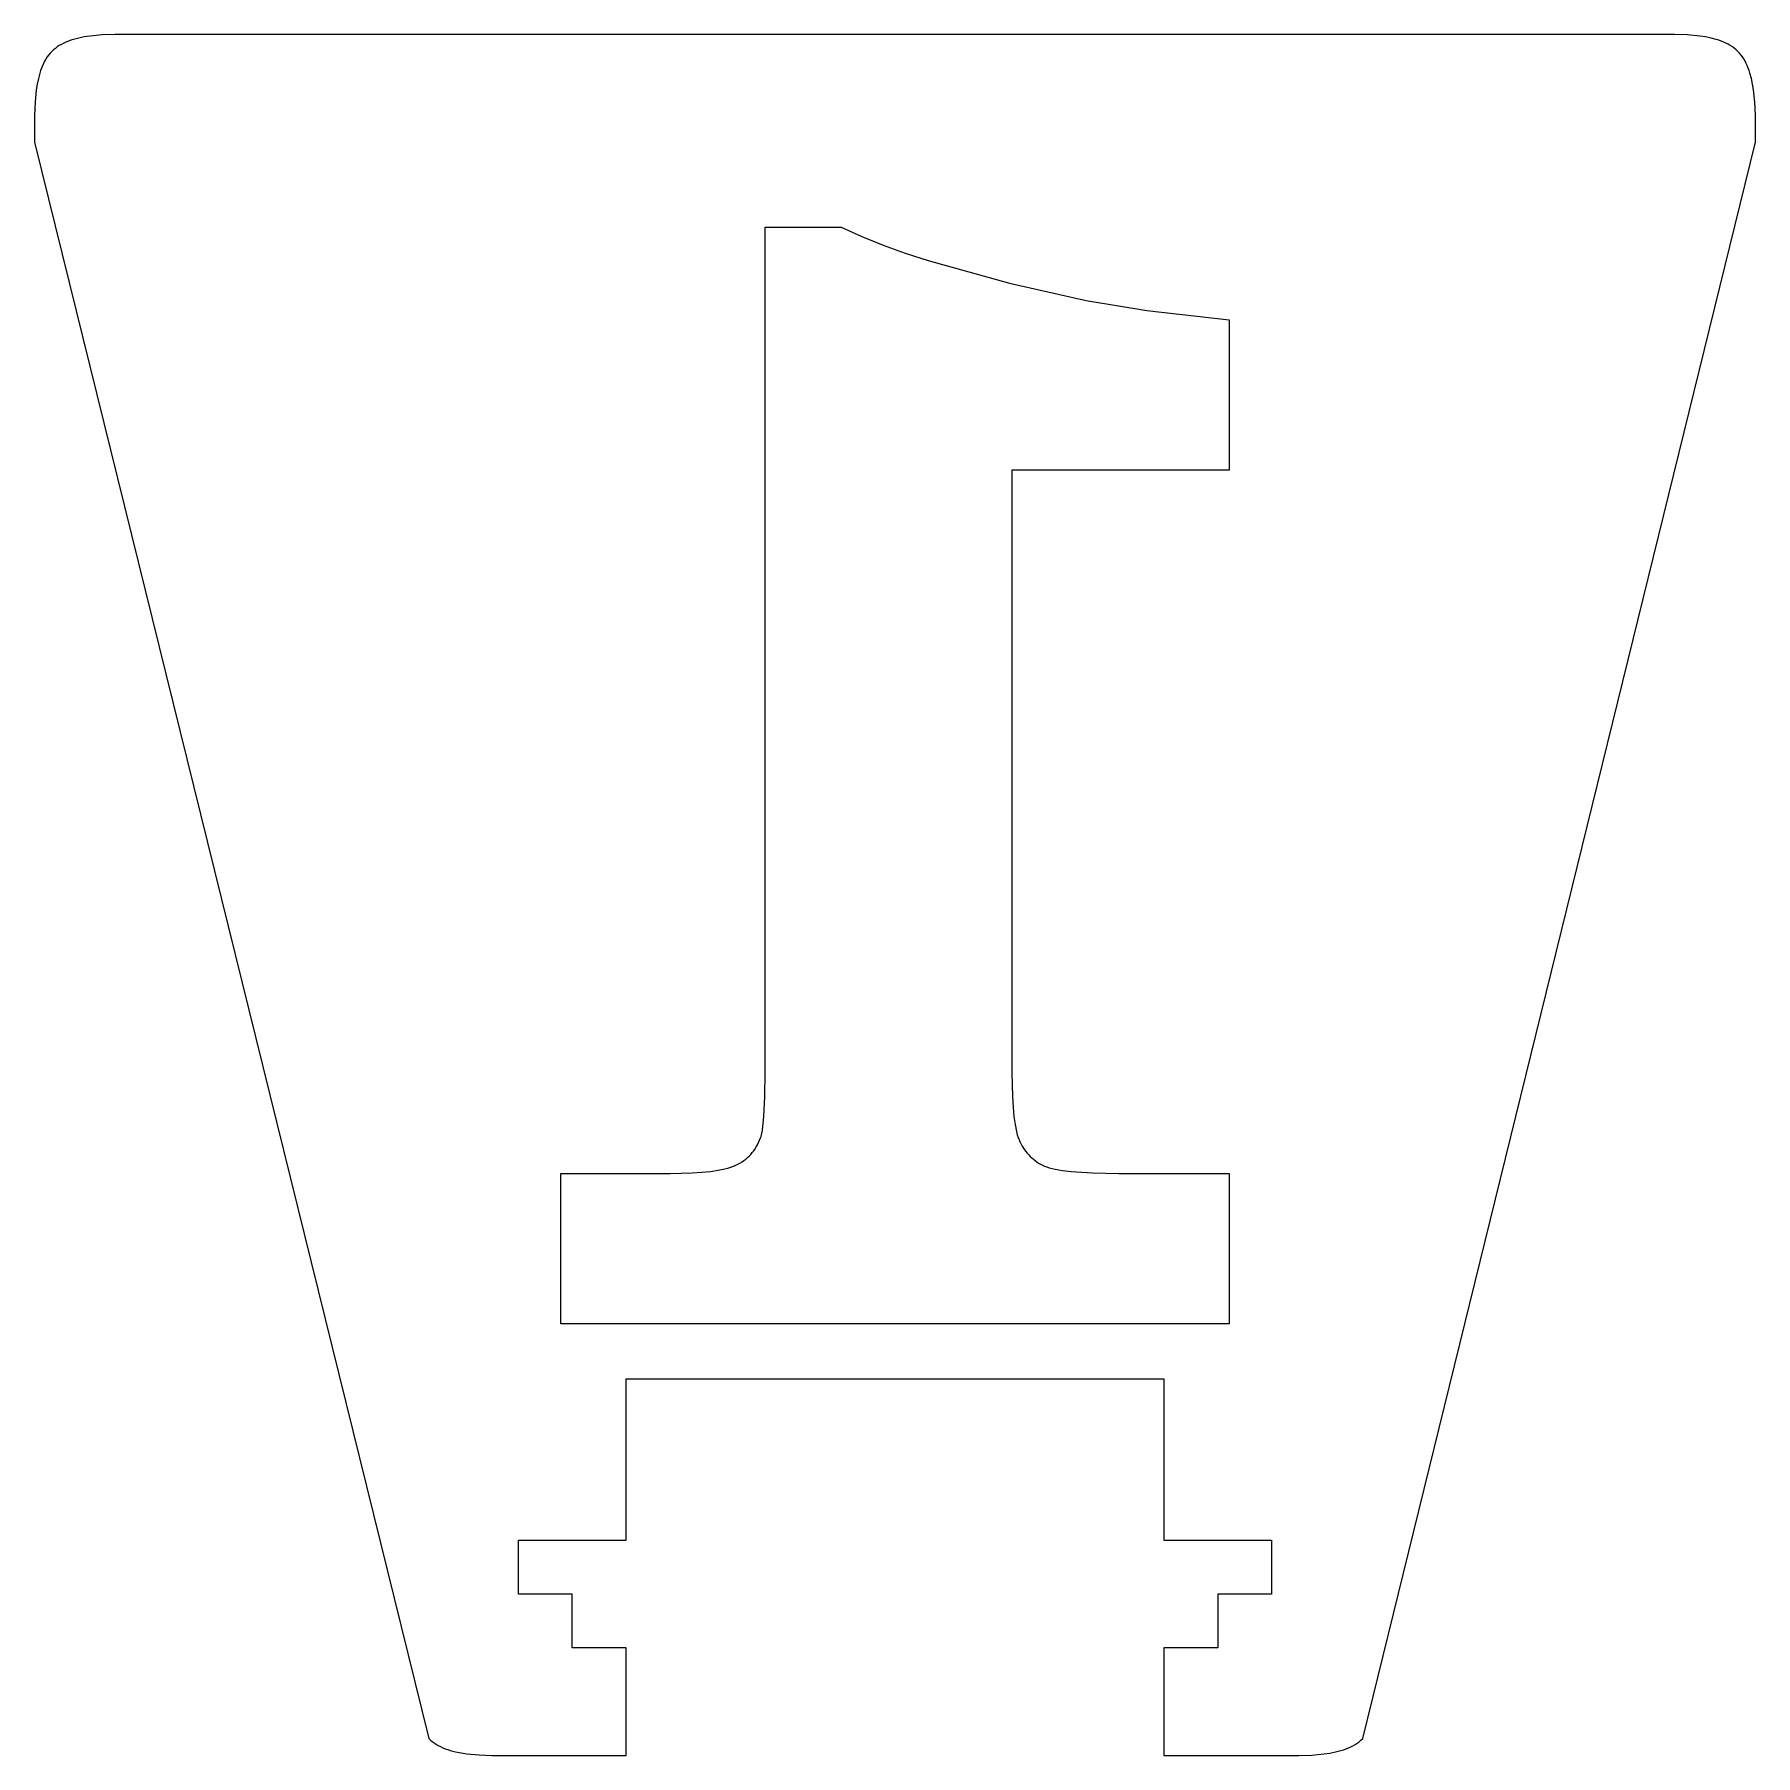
# Model space of a CAD drawing. Header units: centimetres. Extents: x -232 to 19, y -54 to 117.
# Drawn here: x -231.96 to -212.76, y 51.08 to 70.28 of the extents above; entities that cross this region are included whole.
import ezdxf

# ---------------------------------------------------------------- set-up
doc = ezdxf.new("R2010")
doc.units = ezdxf.units.CM
doc.header["$MEASUREMENT"] = 0
doc.layers.add('layer 1', color=7, linetype='Continuous')

msp = doc.modelspace()

# ---------------------------------------------------------------- linework, layer by layer
at = {"layer": 'layer 1', "color": 250, "lineweight": 9}
for points, knots in [([(-225.35701, 55.27902), (-225.35701, 55.27902), (-225.35701, 53.47904), (-225.35701, 53.47904), (-225.35701, 53.47904), (-225.35701, 53.47904), (-226.55702, 53.47904), (-226.55702, 53.47904), (-226.55702, 53.47904), (-226.55702, 53.47904), (-226.55702, 52.87904), (-226.55702, 52.87904), (-226.55702, 52.87904), (-226.55702, 52.87904), (-225.95701, 52.87904), (-225.95701, 52.87904), (-225.95701, 52.87904), (-225.95701, 52.87904), (-225.95701, 52.27903), (-225.95701, 52.27903), (-225.95701, 52.27903), (-225.95701, 52.27903), (-225.35701, 52.27903), (-225.35701, 52.27903), (-225.35701, 52.27903), (-225.35701, 52.27903), (-225.35701, 51.07903), (-225.35701, 51.07903), (-225.35701, 51.07903), (-225.35701, 51.07903), (-226.55702, 51.07903), (-226.55702, 51.07903), (-226.55702, 51.07903), (-226.55702, 51.07903), (-226.85465, 51.0786), (-226.85465, 51.0786), (-226.85465, 51.0786), (-226.85465, 51.0786), (-226.99758, 51.08438), (-226.99758, 51.08438), (-226.99758, 51.08438), (-226.99758, 51.08438), (-227.13344, 51.09737), (-227.13344, 51.09737), (-227.13344, 51.09737), (-227.13344, 51.09737), (-227.19798, 51.10731), (-227.19798, 51.10731), (-227.19798, 51.10731), (-227.19798, 51.10731), (-227.25988, 51.11995), (-227.25988, 51.11995), (-227.25988, 51.11995), (-227.25988, 51.11995), (-227.31883, 51.13559), (-227.31883, 51.13559), (-227.31883, 51.13559), (-227.31883, 51.13559), (-227.3471, 51.14463), (-227.3471, 51.14463), (-227.3471, 51.14463), (-227.3471, 51.14463), (-227.37454, 51.15454), (-227.37454, 51.15454), (-227.37454, 51.15454), (-227.37454, 51.15454), (-227.40108, 51.16534), (-227.40108, 51.16534), (-227.40108, 51.16534), (-227.40108, 51.16534), (-227.42671, 51.17708), (-227.42671, 51.17708), (-227.42671, 51.17708), (-227.42671, 51.17708), (-227.45138, 51.1898), (-227.45138, 51.1898), (-227.45138, 51.1898), (-227.45138, 51.1898), (-227.47506, 51.20353), (-227.47506, 51.20353), (-227.47506, 51.20353), (-227.47506, 51.20353), (-227.4977, 51.21831), (-227.4977, 51.21831), (-227.4977, 51.21831), (-227.4977, 51.21831), (-227.51928, 51.23418), (-227.51928, 51.23418), (-227.51928, 51.23418), (-227.51928, 51.23418), (-227.53975, 51.25117), (-227.53975, 51.25117), (-227.53975, 51.25117), (-227.53975, 51.25117), (-227.55909, 51.26932), (-227.55909, 51.26932), (-227.55909, 51.26932), (-227.55909, 51.26932), (-231.957, 69.079), (-231.957, 69.079), (-231.957, 69.079), (-231.957, 69.079), (-231.9562, 69.37977), (-231.9562, 69.37977), (-231.9562, 69.37977), (-231.9562, 69.37977), (-231.94986, 69.52414), (-231.94986, 69.52414), (-231.94986, 69.52414), (-231.94986, 69.52414), (-231.93636, 69.66129), (-231.93636, 69.66129), (-231.93636, 69.66129), (-231.93636, 69.66129), (-231.92619, 69.72641), (-231.92619, 69.72641), (-231.92619, 69.72641), (-231.92619, 69.72641), (-231.91334, 69.78883), (-231.91334, 69.78883), (-231.91334, 69.78883), (-231.91334, 69.78883), (-231.89752, 69.84823), (-231.89752, 69.84823), (-231.89752, 69.84823), (-231.89752, 69.84823), (-231.8884, 69.87671), (-231.8884, 69.87671), (-231.8884, 69.87671), (-231.8884, 69.87671), (-231.87842, 69.90432), (-231.87842, 69.90432), (-231.87842, 69.90432), (-231.87842, 69.90432), (-231.86756, 69.93104), (-231.86756, 69.93104), (-231.86756, 69.93104), (-231.86756, 69.93104), (-231.85576, 69.95681), (-231.85576, 69.95681), (-231.85576, 69.95681), (-231.85576, 69.95681), (-231.84299, 69.98161), (-231.84299, 69.98161), (-231.84299, 69.98161), (-231.84299, 69.98161), (-231.82922, 70.00539), (-231.82922, 70.00539), (-231.82922, 70.00539), (-231.82922, 70.00539), (-231.8144, 70.02812), (-231.8144, 70.02812), (-231.8144, 70.02812), (-231.8144, 70.02812), (-231.79851, 70.04976), (-231.79851, 70.04976), (-231.79851, 70.04976), (-231.79851, 70.04976), (-231.78152, 70.07027), (-231.78152, 70.07027), (-231.78152, 70.07027), (-231.78152, 70.07027), (-231.76335, 70.08961), (-231.76335, 70.08961), (-231.76335, 70.08961), (-231.76335, 70.08961), (-231.74401, 70.10776), (-231.74401, 70.10776), (-231.74401, 70.10776), (-231.74401, 70.10776), (-231.72352, 70.12476), (-231.72352, 70.12476), (-231.72352, 70.12476), (-231.72352, 70.12476), (-231.70191, 70.14062), (-231.70191, 70.14062), (-231.70191, 70.14062), (-231.70191, 70.14062), (-231.67922, 70.15539), (-231.67922, 70.15539), (-231.67922, 70.15539), (-231.67922, 70.15539), (-231.65549, 70.16911), (-231.65549, 70.16911), (-231.65549, 70.16911), (-231.65549, 70.16911), (-231.63075, 70.18182), (-231.63075, 70.18182), (-231.63075, 70.18182), (-231.63075, 70.18182), (-231.60506, 70.19354), (-231.60506, 70.19354), (-231.60506, 70.19354), (-231.60506, 70.19354), (-231.57844, 70.20433), (-231.57844, 70.20433), (-231.57844, 70.20433), (-231.57844, 70.20433), (-231.55089, 70.21422), (-231.55089, 70.21422), (-231.55089, 70.21422), (-231.55089, 70.21422), (-231.52251, 70.22323), (-231.52251, 70.22323), (-231.52251, 70.22323), (-231.52251, 70.22323), (-231.46334, 70.23883), (-231.46334, 70.23883), (-231.46334, 70.23883), (-231.46334, 70.23883), (-231.40118, 70.25142), (-231.40118, 70.25142), (-231.40118, 70.25142), (-231.40118, 70.25142), (-231.33636, 70.2613), (-231.33636, 70.2613), (-231.33636, 70.2613), (-231.33636, 70.2613), (-231.19986, 70.27415), (-231.19986, 70.27415), (-231.19986, 70.27415), (-231.19986, 70.27415), (-231.05621, 70.27977), (-231.05621, 70.27977), (-231.05621, 70.27977), (-231.05621, 70.27977), (-230.75702, 70.279), (-230.75702, 70.279), (-230.75702, 70.279), (-230.75702, 70.279), (-213.95704, 70.279), (-213.95704, 70.279), (-213.95704, 70.279), (-213.95704, 70.279), (-213.65928, 70.27996), (-213.65928, 70.27996), (-213.65928, 70.27996), (-213.65928, 70.27996), (-213.51629, 70.27441), (-213.51629, 70.27441), (-213.51629, 70.27441), (-213.51629, 70.27441), (-213.38037, 70.26164), (-213.38037, 70.26164), (-213.38037, 70.26164), (-213.38037, 70.26164), (-213.31581, 70.25179), (-213.31581, 70.25179), (-213.31581, 70.25179), (-213.31581, 70.25179), (-213.25389, 70.23923), (-213.25389, 70.23923), (-213.25389, 70.23923), (-213.25389, 70.23923), (-213.19493, 70.22366), (-213.19493, 70.22366), (-213.19493, 70.22366), (-213.19493, 70.22366), (-213.16664, 70.21466), (-213.16664, 70.21466), (-213.16664, 70.21466), (-213.16664, 70.21466), (-213.13921, 70.20478), (-213.13921, 70.20478), (-213.13921, 70.20478), (-213.13921, 70.20478), (-213.11265, 70.19401), (-213.11265, 70.19401), (-213.11265, 70.19401), (-213.11265, 70.19401), (-213.08702, 70.18229), (-213.08702, 70.18229), (-213.08702, 70.18229), (-213.08702, 70.18229), (-213.06235, 70.16959), (-213.06235, 70.16959), (-213.06235, 70.16959), (-213.06235, 70.16959), (-213.03866, 70.15588), (-213.03866, 70.15588), (-213.03866, 70.15588), (-213.03866, 70.15588), (-213.01602, 70.14112), (-213.01602, 70.14112), (-213.01602, 70.14112), (-213.01602, 70.14112), (-212.99444, 70.12526), (-212.99444, 70.12526), (-212.99444, 70.12526), (-212.99444, 70.12526), (-212.97396, 70.10827), (-212.97396, 70.10827), (-212.97396, 70.10827), (-212.97396, 70.10827), (-212.95463, 70.09012), (-212.95463, 70.09012), (-212.95463, 70.09012), (-212.95463, 70.09012), (-212.93646, 70.07077), (-212.93646, 70.07077), (-212.93646, 70.07077), (-212.93646, 70.07077), (-212.91944, 70.05026), (-212.91944, 70.05026), (-212.91944, 70.05026), (-212.91944, 70.05026), (-212.90351, 70.02862), (-212.90351, 70.02862), (-212.90351, 70.02862), (-212.90351, 70.02862), (-212.88867, 70.00588), (-212.88867, 70.00588), (-212.88867, 70.00588), (-212.88867, 70.00588), (-212.87485, 69.98209), (-212.87485, 69.98209), (-212.87485, 69.98209), (-212.87485, 69.98209), (-212.86202, 69.95729), (-212.86202, 69.95729), (-212.86202, 69.95729), (-212.86202, 69.95729), (-212.85015, 69.93151), (-212.85015, 69.93151), (-212.85015, 69.93151), (-212.85015, 69.93151), (-212.83921, 69.90479), (-212.83921, 69.90479), (-212.83921, 69.90479), (-212.83921, 69.90479), (-212.82915, 69.87716), (-212.82915, 69.87716), (-212.82915, 69.87716), (-212.82915, 69.87716), (-212.81994, 69.84867), (-212.81994, 69.84867), (-212.81994, 69.84867), (-212.81994, 69.84867), (-212.80389, 69.78924), (-212.80389, 69.78924), (-212.80389, 69.78924), (-212.80389, 69.78924), (-212.79081, 69.72679), (-212.79081, 69.72679), (-212.79081, 69.72679), (-212.79081, 69.72679), (-212.78038, 69.66164), (-212.78038, 69.66164), (-212.78038, 69.66164), (-212.78038, 69.66164), (-212.76629, 69.52442), (-212.76629, 69.52442), (-212.76629, 69.52442), (-212.76629, 69.52442), (-212.75927, 69.37996), (-212.75927, 69.37996), (-212.75927, 69.37996), (-212.75927, 69.37996), (-212.75703, 69.079), (-212.75703, 69.079), (-212.75703, 69.079), (-212.75703, 69.079), (-217.13968, 51.26639), (-217.13968, 51.26639), (-217.13968, 51.26639), (-217.13968, 51.26639), (-217.15904, 51.24824), (-217.15904, 51.24824), (-217.15904, 51.24824), (-217.15904, 51.24824), (-217.17957, 51.23126), (-217.17957, 51.23126), (-217.17957, 51.23126), (-217.17957, 51.23126), (-217.20124, 51.21541), (-217.20124, 51.21541), (-217.20124, 51.21541), (-217.20124, 51.21541), (-217.22404, 51.20066), (-217.22404, 51.20066), (-217.22404, 51.20066), (-217.22404, 51.20066), (-217.2479, 51.18696), (-217.2479, 51.18696), (-217.2479, 51.18696), (-217.2479, 51.18696), (-217.2728, 51.17429), (-217.2728, 51.17429), (-217.2728, 51.17429), (-217.2728, 51.17429), (-217.2987, 51.1626), (-217.2987, 51.1626), (-217.2987, 51.1626), (-217.2987, 51.1626), (-217.32554, 51.15185), (-217.32554, 51.15185), (-217.32554, 51.15185), (-217.32554, 51.15185), (-217.3533, 51.14201), (-217.3533, 51.14201), (-217.3533, 51.14201), (-217.3533, 51.14201), (-217.38194, 51.13304), (-217.38194, 51.13304), (-217.38194, 51.13304), (-217.38194, 51.13304), (-217.44171, 51.11755), (-217.44171, 51.11755), (-217.44171, 51.11755), (-217.44171, 51.11755), (-217.50452, 51.10508), (-217.50452, 51.10508), (-217.50452, 51.10508), (-217.50452, 51.10508), (-217.57009, 51.09534), (-217.57009, 51.09534), (-217.57009, 51.09534), (-217.57009, 51.09534), (-217.70826, 51.0828), (-217.70826, 51.0828), (-217.70826, 51.0828), (-217.70826, 51.0828), (-217.85377, 51.07751), (-217.85377, 51.07751), (-217.85377, 51.07751), (-217.85377, 51.07751), (-218.15703, 51.07903), (-218.15703, 51.07903), (-218.15703, 51.07903), (-218.15703, 51.07903), (-219.35702, 51.07903), (-219.35702, 51.07903), (-219.35702, 51.07903), (-219.35702, 51.07903), (-219.35702, 52.27903), (-219.35702, 52.27903), (-219.35702, 52.27903), (-219.35702, 52.27903), (-218.75705, 52.27903), (-218.75705, 52.27903), (-218.75705, 52.27903), (-218.75705, 52.27903), (-218.75705, 52.87904), (-218.75705, 52.87904), (-218.75705, 52.87904), (-218.75705, 52.87904), (-218.15703, 52.87904), (-218.15703, 52.87904), (-218.15703, 52.87904), (-218.15703, 52.87904), (-218.15703, 53.47904), (-218.15703, 53.47904), (-218.15703, 53.47904), (-218.15703, 53.47904), (-219.35702, 53.47904), (-219.35702, 53.47904), (-219.35702, 53.47904), (-219.35702, 53.47904), (-219.35702, 55.27903), (-219.35702, 55.27903), (-219.35702, 55.27903), (-219.35702, 55.27903), (-225.35701, 55.27902), (-225.35701, 55.27902)], [0, 0, 0, 0, 0.00854701, 0.00854701, 0.00854701, 0.00854701, 0.01709402, 0.01709402, 0.01709402, 0.01709402, 0.02564103, 0.02564103, 0.02564103, 0.02564103, 0.03418803, 0.03418803, 0.03418803, 0.03418803, 0.04273504, 0.04273504, 0.04273504, 0.04273504, 0.05128205, 0.05128205, 0.05128205, 0.05128205, 0.05982906, 0.05982906, 0.05982906, 0.05982906, 0.06837607, 0.06837607, 0.06837607, 0.06837607, 0.07692308, 0.07692308, 0.07692308, 0.07692308, 0.08547009, 0.08547009, 0.08547009, 0.08547009, 0.09401709, 0.09401709, 0.09401709, 0.09401709, 0.1025641, 0.1025641, 0.1025641, 0.1025641, 0.11111111, 0.11111111, 0.11111111, 0.11111111, 0.11965812, 0.11965812, 0.11965812, 0.11965812, 0.12820513, 0.12820513, 0.12820513, 0.12820513, 0.13675214, 0.13675214, 0.13675214, 0.13675214, 0.14529915, 0.14529915, 0.14529915, 0.14529915, 0.15384615, 0.15384615, 0.15384615, 0.15384615, 0.16239316, 0.16239316, 0.16239316, 0.16239316, 0.17094017, 0.17094017, 0.17094017, 0.17094017, 0.17948718, 0.17948718, 0.17948718, 0.17948718, 0.18803419, 0.18803419, 0.18803419, 0.18803419, 0.1965812, 0.1965812, 0.1965812, 0.1965812, 0.20512821, 0.20512821, 0.20512821, 0.20512821, 0.21367521, 0.21367521, 0.21367521, 0.21367521, 0.22222222, 0.22222222, 0.22222222, 0.22222222, 0.23076923, 0.23076923, 0.23076923, 0.23076923, 0.23931624, 0.23931624, 0.23931624, 0.23931624, 0.24786325, 0.24786325, 0.24786325, 0.24786325, 0.25641026, 0.25641026, 0.25641026, 0.25641026, 0.26495726, 0.26495726, 0.26495726, 0.26495726, 0.27350427, 0.27350427, 0.27350427, 0.27350427, 0.28205128, 0.28205128, 0.28205128, 0.28205128, 0.29059829, 0.29059829, 0.29059829, 0.29059829, 0.2991453, 0.2991453, 0.2991453, 0.2991453, 0.30769231, 0.30769231, 0.30769231, 0.30769231, 0.31623932, 0.31623932, 0.31623932, 0.31623932, 0.32478632, 0.32478632, 0.32478632, 0.32478632, 0.33333333, 0.33333333, 0.33333333, 0.33333333, 0.34188034, 0.34188034, 0.34188034, 0.34188034, 0.35042735, 0.35042735, 0.35042735, 0.35042735, 0.35897436, 0.35897436, 0.35897436, 0.35897436, 0.36752137, 0.36752137, 0.36752137, 0.36752137, 0.37606838, 0.37606838, 0.37606838, 0.37606838, 0.38461538, 0.38461538, 0.38461538, 0.38461538, 0.39316239, 0.39316239, 0.39316239, 0.39316239, 0.4017094, 0.4017094, 0.4017094, 0.4017094, 0.41025641, 0.41025641, 0.41025641, 0.41025641, 0.41880342, 0.41880342, 0.41880342, 0.41880342, 0.42735043, 0.42735043, 0.42735043, 0.42735043, 0.43589744, 0.43589744, 0.43589744, 0.43589744, 0.44444444, 0.44444444, 0.44444444, 0.44444444, 0.45299145, 0.45299145, 0.45299145, 0.45299145, 0.46153846, 0.46153846, 0.46153846, 0.46153846, 0.47008547, 0.47008547, 0.47008547, 0.47008547, 0.47863248, 0.47863248, 0.47863248, 0.47863248, 0.48717949, 0.48717949, 0.48717949, 0.48717949, 0.4957265, 0.4957265, 0.4957265, 0.4957265, 0.5042735, 0.5042735, 0.5042735, 0.5042735, 0.51282051, 0.51282051, 0.51282051, 0.51282051, 0.52136752, 0.52136752, 0.52136752, 0.52136752, 0.52991453, 0.52991453, 0.52991453, 0.52991453, 0.53846154, 0.53846154, 0.53846154, 0.53846154, 0.54700855, 0.54700855, 0.54700855, 0.54700855, 0.55555556, 0.55555556, 0.55555556, 0.55555556, 0.56410256, 0.56410256, 0.56410256, 0.56410256, 0.57264957, 0.57264957, 0.57264957, 0.57264957, 0.58119658, 0.58119658, 0.58119658, 0.58119658, 0.58974359, 0.58974359, 0.58974359, 0.58974359, 0.5982906, 0.5982906, 0.5982906, 0.5982906, 0.60683761, 0.60683761, 0.60683761, 0.60683761, 0.61538462, 0.61538462, 0.61538462, 0.61538462, 0.62393162, 0.62393162, 0.62393162, 0.62393162, 0.63247863, 0.63247863, 0.63247863, 0.63247863, 0.64102564, 0.64102564, 0.64102564, 0.64102564, 0.64957265, 0.64957265, 0.64957265, 0.64957265, 0.65811966, 0.65811966, 0.65811966, 0.65811966, 0.66666667, 0.66666667, 0.66666667, 0.66666667, 0.67521368, 0.67521368, 0.67521368, 0.67521368, 0.68376068, 0.68376068, 0.68376068, 0.68376068, 0.69230769, 0.69230769, 0.69230769, 0.69230769, 0.7008547, 0.7008547, 0.7008547, 0.7008547, 0.70940171, 0.70940171, 0.70940171, 0.70940171, 0.71794872, 0.71794872, 0.71794872, 0.71794872, 0.72649573, 0.72649573, 0.72649573, 0.72649573, 0.73504274, 0.73504274, 0.73504274, 0.73504274, 0.74358974, 0.74358974, 0.74358974, 0.74358974, 0.75213675, 0.75213675, 0.75213675, 0.75213675, 0.76068376, 0.76068376, 0.76068376, 0.76068376, 0.76923077, 0.76923077, 0.76923077, 0.76923077, 0.77777778, 0.77777778, 0.77777778, 0.77777778, 0.78632479, 0.78632479, 0.78632479, 0.78632479, 0.79487179, 0.79487179, 0.79487179, 0.79487179, 0.8034188, 0.8034188, 0.8034188, 0.8034188, 0.81196581, 0.81196581, 0.81196581, 0.81196581, 0.82051282, 0.82051282, 0.82051282, 0.82051282, 0.82905983, 0.82905983, 0.82905983, 0.82905983, 0.83760684, 0.83760684, 0.83760684, 0.83760684, 0.84615385, 0.84615385, 0.84615385, 0.84615385, 0.85470085, 0.85470085, 0.85470085, 0.85470085, 0.86324786, 0.86324786, 0.86324786, 0.86324786, 0.87179487, 0.87179487, 0.87179487, 0.87179487, 0.88034188, 0.88034188, 0.88034188, 0.88034188, 0.88888889, 0.88888889, 0.88888889, 0.88888889, 0.8974359, 0.8974359, 0.8974359, 0.8974359, 0.90598291, 0.90598291, 0.90598291, 0.90598291, 0.91452991, 0.91452991, 0.91452991, 0.91452991, 0.92307692, 0.92307692, 0.92307692, 0.92307692, 0.93162393, 0.93162393, 0.93162393, 0.93162393, 0.94017094, 0.94017094, 0.94017094, 0.94017094, 0.94871795, 0.94871795, 0.94871795, 0.94871795, 0.95726496, 0.95726496, 0.95726496, 0.95726496, 0.96581197, 0.96581197, 0.96581197, 0.96581197, 0.97435897, 0.97435897, 0.97435897, 0.97435897, 0.98290598, 0.98290598, 0.98290598, 0.98290598, 1, 1, 1, 1]), ([(-223.80602, 68.12947), (-223.80602, 68.12947), (-223.80602, 58.70064), (-223.80602, 58.70064), (-223.80602, 58.70064), (-223.80602, 58.70064), (-223.80925, 58.42553), (-223.80925, 58.42553), (-223.80925, 58.42553), (-223.80925, 58.42553), (-223.81895, 58.21183), (-223.81895, 58.21183), (-223.81895, 58.21183), (-223.81895, 58.21183), (-223.82623, 58.12802), (-223.82623, 58.12802), (-223.82623, 58.12802), (-223.82623, 58.12802), (-223.83512, 58.05955), (-223.83512, 58.05955), (-223.83512, 58.05955), (-223.83512, 58.05955), (-223.84018, 58.03108), (-223.84018, 58.03108), (-223.84018, 58.03108), (-223.84018, 58.03108), (-223.84565, 58.00644), (-223.84565, 58.00644), (-223.84565, 58.00644), (-223.84565, 58.00644), (-223.8515, 57.98565), (-223.8515, 57.98565), (-223.8515, 57.98565), (-223.8515, 57.98565), (-223.85459, 57.97669), (-223.85459, 57.97669), (-223.85459, 57.97669), (-223.85459, 57.97669), (-223.85777, 57.96869), (-223.85777, 57.96869), (-223.85777, 57.96869), (-223.85777, 57.96869), (-223.86796, 57.94225), (-223.86796, 57.94225), (-223.86796, 57.94225), (-223.86796, 57.94225), (-223.87906, 57.91679), (-223.87906, 57.91679), (-223.87906, 57.91679), (-223.87906, 57.91679), (-223.89112, 57.89231), (-223.89112, 57.89231), (-223.89112, 57.89231), (-223.89112, 57.89231), (-223.90413, 57.8688), (-223.90413, 57.8688), (-223.90413, 57.8688), (-223.90413, 57.8688), (-223.91807, 57.84627), (-223.91807, 57.84627), (-223.91807, 57.84627), (-223.91807, 57.84627), (-223.93298, 57.82472), (-223.93298, 57.82472), (-223.93298, 57.82472), (-223.93298, 57.82472), (-223.94881, 57.80414), (-223.94881, 57.80414), (-223.94881, 57.80414), (-223.94881, 57.80414), (-223.9656, 57.78454), (-223.9656, 57.78454), (-223.9656, 57.78454), (-223.9656, 57.78454), (-223.98332, 57.76591), (-223.98332, 57.76591), (-223.98332, 57.76591), (-223.98332, 57.76591), (-224.00199, 57.74827), (-224.00199, 57.74827), (-224.00199, 57.74827), (-224.00199, 57.74827), (-224.02161, 57.73159), (-224.02161, 57.73159), (-224.02161, 57.73159), (-224.02161, 57.73159), (-224.04215, 57.7159), (-224.04215, 57.7159), (-224.04215, 57.7159), (-224.04215, 57.7159), (-224.06366, 57.70118), (-224.06366, 57.70118), (-224.06366, 57.70118), (-224.06366, 57.70118), (-224.08611, 57.68744), (-224.08611, 57.68744), (-224.08611, 57.68744), (-224.08611, 57.68744), (-224.1095, 57.67468), (-224.1095, 57.67468), (-224.1095, 57.67468), (-224.1095, 57.67468), (-224.13383, 57.66289), (-224.13383, 57.66289), (-224.13383, 57.66289), (-224.13383, 57.66289), (-224.15994, 57.65194), (-224.15994, 57.65194), (-224.15994, 57.65194), (-224.15994, 57.65194), (-224.18869, 57.64171), (-224.18869, 57.64171), (-224.18869, 57.64171), (-224.18869, 57.64171), (-224.22006, 57.63217), (-224.22006, 57.63217), (-224.22006, 57.63217), (-224.22006, 57.63217), (-224.25405, 57.62334), (-224.25405, 57.62334), (-224.25405, 57.62334), (-224.25405, 57.62334), (-224.32993, 57.6078), (-224.32993, 57.6078), (-224.32993, 57.6078), (-224.32993, 57.6078), (-224.41631, 57.59509), (-224.41631, 57.59509), (-224.41631, 57.59509), (-224.41631, 57.59509), (-224.5132, 57.58521), (-224.5132, 57.58521), (-224.5132, 57.58521), (-224.5132, 57.58521), (-224.6206, 57.57814), (-224.6206, 57.57814), (-224.6206, 57.57814), (-224.6206, 57.57814), (-224.8669, 57.57249), (-224.8669, 57.57249), (-224.8669, 57.57249), (-224.8669, 57.57249), (-226.08302, 57.57249), (-226.08302, 57.57249), (-226.08302, 57.57249), (-226.08302, 57.57249), (-226.08302, 55.8958), (-226.08302, 55.8958), (-226.08302, 55.8958), (-226.08302, 55.8958), (-218.63102, 55.8958), (-218.63102, 55.8958), (-218.63102, 55.8958), (-218.63102, 55.8958), (-218.63102, 57.57249), (-218.63102, 57.57249), (-218.63102, 57.57249), (-218.63102, 57.57249), (-219.85912, 57.57249), (-219.85912, 57.57249), (-219.85912, 57.57249), (-219.85912, 57.57249), (-220.15434, 57.57759), (-220.15434, 57.57759), (-220.15434, 57.57759), (-220.15434, 57.57759), (-220.39114, 57.5929), (-220.39114, 57.5929), (-220.39114, 57.5929), (-220.39114, 57.5929), (-220.48763, 57.60439), (-220.48763, 57.60439), (-220.48763, 57.60439), (-220.48763, 57.60439), (-220.56955, 57.61842), (-220.56955, 57.61842), (-220.56955, 57.61842), (-220.56955, 57.61842), (-220.60501, 57.62639), (-220.60501, 57.62639), (-220.60501, 57.62639), (-220.60501, 57.62639), (-220.63684, 57.63501), (-220.63684, 57.63501), (-220.63684, 57.63501), (-220.63684, 57.63501), (-220.66502, 57.64426), (-220.66502, 57.64426), (-220.66502, 57.64426), (-220.66502, 57.64426), (-220.67774, 57.64912), (-220.67774, 57.64912), (-220.67774, 57.64912), (-220.67774, 57.64912), (-220.68954, 57.65415), (-220.68954, 57.65415), (-220.68954, 57.65415), (-220.68954, 57.65415), (-220.71189, 57.66476), (-220.71189, 57.66476), (-220.71189, 57.66476), (-220.71189, 57.66476), (-220.73353, 57.67618), (-220.73353, 57.67618), (-220.73353, 57.67618), (-220.73353, 57.67618), (-220.75447, 57.68841), (-220.75447, 57.68841), (-220.75447, 57.68841), (-220.75447, 57.68841), (-220.77467, 57.70144), (-220.77467, 57.70144), (-220.77467, 57.70144), (-220.77467, 57.70144), (-220.79418, 57.71528), (-220.79418, 57.71528), (-220.79418, 57.71528), (-220.79418, 57.71528), (-220.81299, 57.72993), (-220.81299, 57.72993), (-220.81299, 57.72993), (-220.81299, 57.72993), (-220.83109, 57.74539), (-220.83109, 57.74539), (-220.83109, 57.74539), (-220.83109, 57.74539), (-220.84847, 57.76165), (-220.84847, 57.76165), (-220.84847, 57.76165), (-220.84847, 57.76165), (-220.86515, 57.77872), (-220.86515, 57.77872), (-220.86515, 57.77872), (-220.86515, 57.77872), (-220.88112, 57.7966), (-220.88112, 57.7966), (-220.88112, 57.7966), (-220.88112, 57.7966), (-220.89638, 57.81529), (-220.89638, 57.81529), (-220.89638, 57.81529), (-220.89638, 57.81529), (-220.91092, 57.83478), (-220.91092, 57.83478), (-220.91092, 57.83478), (-220.91092, 57.83478), (-220.92478, 57.85509), (-220.92478, 57.85509), (-220.92478, 57.85509), (-220.92478, 57.85509), (-220.9379, 57.8762), (-220.9379, 57.8762), (-220.9379, 57.8762), (-220.9379, 57.8762), (-220.95033, 57.89811), (-220.95033, 57.89811), (-220.95033, 57.89811), (-220.95033, 57.89811), (-220.96204, 57.92083), (-220.96204, 57.92083), (-220.96204, 57.92083), (-220.96204, 57.92083), (-220.96764, 57.9328), (-220.96764, 57.9328), (-220.96764, 57.9328), (-220.96764, 57.9328), (-220.97304, 57.94556), (-220.97304, 57.94556), (-220.97304, 57.94556), (-220.97304, 57.94556), (-220.98335, 57.97347), (-220.98335, 57.97347), (-220.98335, 57.97347), (-220.98335, 57.97347), (-220.99293, 58.00457), (-220.99293, 58.00457), (-220.99293, 58.00457), (-220.99293, 58.00457), (-221.00181, 58.03887), (-221.00181, 58.03887), (-221.00181, 58.03887), (-221.00181, 58.03887), (-221.01744, 58.11703), (-221.01744, 58.11703), (-221.01744, 58.11703), (-221.01744, 58.11703), (-221.03022, 58.20796), (-221.03022, 58.20796), (-221.03022, 58.20796), (-221.03022, 58.20796), (-221.04016, 58.31165), (-221.04016, 58.31165), (-221.04016, 58.31165), (-221.04016, 58.31165), (-221.04725, 58.42812), (-221.04725, 58.42812), (-221.04725, 58.42812), (-221.04725, 58.42812), (-221.05293, 58.69934), (-221.05293, 58.69934), (-221.05293, 58.69934), (-221.05293, 58.69934), (-221.05293, 65.41777), (-221.05293, 65.41777), (-221.05293, 65.41777), (-221.05293, 65.41777), (-218.63102, 65.41777), (-218.63102, 65.41777), (-218.63102, 65.41777), (-218.63102, 65.41777), (-218.63102, 67.09447), (-218.63102, 67.09447), (-218.63102, 67.09447), (-218.63102, 67.09447), (-219.54838, 67.20016), (-219.54838, 67.20016), (-219.54838, 67.20016), (-219.54838, 67.20016), (-220.2233, 67.31021), (-220.2233, 67.31021), (-220.2233, 67.31021), (-220.2233, 67.31021), (-221.0801, 67.5041), (-221.0801, 67.5041), (-221.0801, 67.5041), (-221.0801, 67.5041), (-221.98864, 67.75848), (-221.98864, 67.75848), (-221.98864, 67.75848), (-221.98864, 67.75848), (-222.244, 67.83989), (-222.244, 67.83989), (-222.244, 67.83989), (-222.244, 67.83989), (-222.49068, 67.92885), (-222.49068, 67.92885), (-222.49068, 67.92885), (-222.49068, 67.92885), (-222.72868, 68.02538), (-222.72868, 68.02538), (-222.72868, 68.02538), (-222.72868, 68.02538), (-222.95798, 68.12947), (-222.95798, 68.12947), (-222.95798, 68.12947), (-222.95798, 68.12947), (-223.80602, 68.12947), (-223.80602, 68.12947)], [0, 0, 0, 0, 0.01136364, 0.01136364, 0.01136364, 0.01136364, 0.02272727, 0.02272727, 0.02272727, 0.02272727, 0.03409091, 0.03409091, 0.03409091, 0.03409091, 0.04545455, 0.04545455, 0.04545455, 0.04545455, 0.05681818, 0.05681818, 0.05681818, 0.05681818, 0.06818182, 0.06818182, 0.06818182, 0.06818182, 0.07954545, 0.07954545, 0.07954545, 0.07954545, 0.09090909, 0.09090909, 0.09090909, 0.09090909, 0.10227273, 0.10227273, 0.10227273, 0.10227273, 0.11363636, 0.11363636, 0.11363636, 0.11363636, 0.125, 0.125, 0.125, 0.125, 0.13636364, 0.13636364, 0.13636364, 0.13636364, 0.14772727, 0.14772727, 0.14772727, 0.14772727, 0.15909091, 0.15909091, 0.15909091, 0.15909091, 0.17045455, 0.17045455, 0.17045455, 0.17045455, 0.18181818, 0.18181818, 0.18181818, 0.18181818, 0.19318182, 0.19318182, 0.19318182, 0.19318182, 0.20454545, 0.20454545, 0.20454545, 0.20454545, 0.21590909, 0.21590909, 0.21590909, 0.21590909, 0.22727273, 0.22727273, 0.22727273, 0.22727273, 0.23863636, 0.23863636, 0.23863636, 0.23863636, 0.25, 0.25, 0.25, 0.25, 0.26136364, 0.26136364, 0.26136364, 0.26136364, 0.27272727, 0.27272727, 0.27272727, 0.27272727, 0.28409091, 0.28409091, 0.28409091, 0.28409091, 0.29545455, 0.29545455, 0.29545455, 0.29545455, 0.30681818, 0.30681818, 0.30681818, 0.30681818, 0.31818182, 0.31818182, 0.31818182, 0.31818182, 0.32954545, 0.32954545, 0.32954545, 0.32954545, 0.34090909, 0.34090909, 0.34090909, 0.34090909, 0.35227273, 0.35227273, 0.35227273, 0.35227273, 0.36363636, 0.36363636, 0.36363636, 0.36363636, 0.375, 0.375, 0.375, 0.375, 0.38636364, 0.38636364, 0.38636364, 0.38636364, 0.39772727, 0.39772727, 0.39772727, 0.39772727, 0.40909091, 0.40909091, 0.40909091, 0.40909091, 0.42045455, 0.42045455, 0.42045455, 0.42045455, 0.43181818, 0.43181818, 0.43181818, 0.43181818, 0.44318182, 0.44318182, 0.44318182, 0.44318182, 0.45454545, 0.45454545, 0.45454545, 0.45454545, 0.46590909, 0.46590909, 0.46590909, 0.46590909, 0.47727273, 0.47727273, 0.47727273, 0.47727273, 0.48863636, 0.48863636, 0.48863636, 0.48863636, 0.5, 0.5, 0.5, 0.5, 0.51136364, 0.51136364, 0.51136364, 0.51136364, 0.52272727, 0.52272727, 0.52272727, 0.52272727, 0.53409091, 0.53409091, 0.53409091, 0.53409091, 0.54545455, 0.54545455, 0.54545455, 0.54545455, 0.55681818, 0.55681818, 0.55681818, 0.55681818, 0.56818182, 0.56818182, 0.56818182, 0.56818182, 0.57954545, 0.57954545, 0.57954545, 0.57954545, 0.59090909, 0.59090909, 0.59090909, 0.59090909, 0.60227273, 0.60227273, 0.60227273, 0.60227273, 0.61363636, 0.61363636, 0.61363636, 0.61363636, 0.625, 0.625, 0.625, 0.625, 0.63636364, 0.63636364, 0.63636364, 0.63636364, 0.64772727, 0.64772727, 0.64772727, 0.64772727, 0.65909091, 0.65909091, 0.65909091, 0.65909091, 0.67045455, 0.67045455, 0.67045455, 0.67045455, 0.68181818, 0.68181818, 0.68181818, 0.68181818, 0.69318182, 0.69318182, 0.69318182, 0.69318182, 0.70454545, 0.70454545, 0.70454545, 0.70454545, 0.71590909, 0.71590909, 0.71590909, 0.71590909, 0.72727273, 0.72727273, 0.72727273, 0.72727273, 0.73863636, 0.73863636, 0.73863636, 0.73863636, 0.75, 0.75, 0.75, 0.75, 0.76136364, 0.76136364, 0.76136364, 0.76136364, 0.77272727, 0.77272727, 0.77272727, 0.77272727, 0.78409091, 0.78409091, 0.78409091, 0.78409091, 0.79545455, 0.79545455, 0.79545455, 0.79545455, 0.80681818, 0.80681818, 0.80681818, 0.80681818, 0.81818182, 0.81818182, 0.81818182, 0.81818182, 0.82954545, 0.82954545, 0.82954545, 0.82954545, 0.84090909, 0.84090909, 0.84090909, 0.84090909, 0.85227273, 0.85227273, 0.85227273, 0.85227273, 0.86363636, 0.86363636, 0.86363636, 0.86363636, 0.875, 0.875, 0.875, 0.875, 0.88636364, 0.88636364, 0.88636364, 0.88636364, 0.89772727, 0.89772727, 0.89772727, 0.89772727, 0.90909091, 0.90909091, 0.90909091, 0.90909091, 0.92045455, 0.92045455, 0.92045455, 0.92045455, 0.93181818, 0.93181818, 0.93181818, 0.93181818, 0.94318182, 0.94318182, 0.94318182, 0.94318182, 0.95454545, 0.95454545, 0.95454545, 0.95454545, 0.96590909, 0.96590909, 0.96590909, 0.96590909, 0.97727273, 0.97727273, 0.97727273, 0.97727273, 1, 1, 1, 1])]:
    msp.add_open_spline(points, degree=3, knots=knots, dxfattribs=at)

doc.saveas('drawing.dxf')
